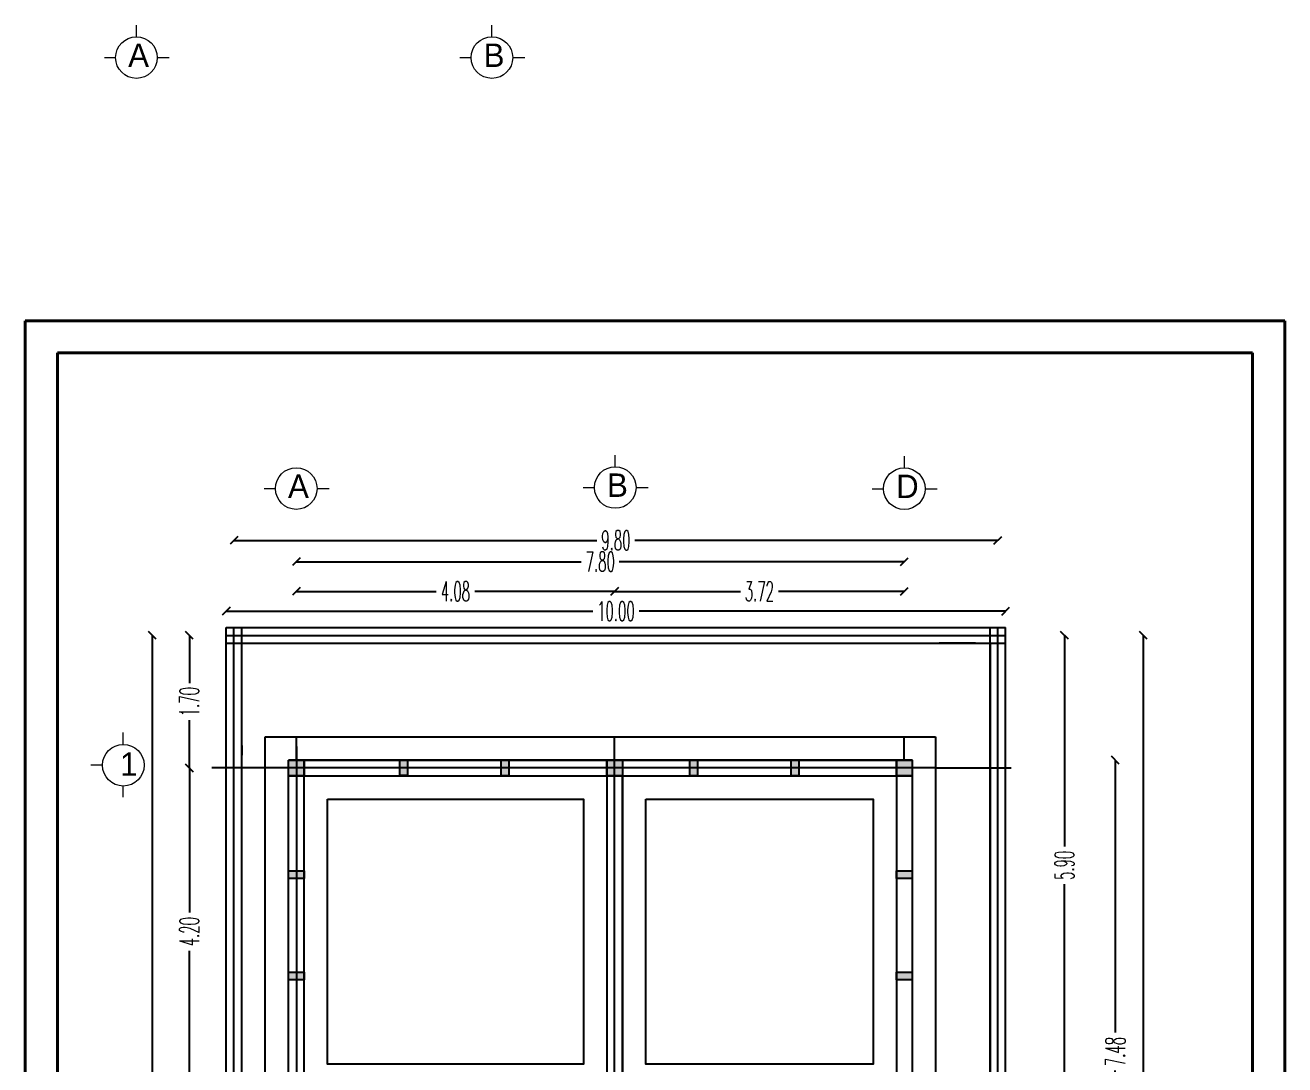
# Model space of a CAD drawing. Extents: x -110 to 3211, y -163 to 893.
# Drawn here: x 455.75 to 471.92, y 9.44 to 22.77 of the extents above; entities that cross this region are included whole.
import ezdxf

# ---------------------------------------------------------------- set-up
doc = ezdxf.new("R2010")
doc.units = 0
doc.header["$LTSCALE"] = 0.8
doc.header["$MEASUREMENT"] = 0
doc.linetypes.add('JIS_02_1.0', pattern=[2, 1, -1])
doc.layers.get('0').update_dxf_attribs({"color": 5, "linetype": 'CONTINUOUS'})
doc.layers.get('DEFPOINTS').update_dxf_attribs({"linetype": 'CONTINUOUS'})
doc.layers.add('Axe poteau & poutres', color=252, linetype='JIS_02_1.0', lineweight=13)
doc.layers.add('Menuiserie', color=30, linetype='CONTINUOUS', lineweight=13)
doc.layers.add('PIPE', color=50, linetype='CONTINUOUS')
doc.styles.add('AYMAN-S', font='romant.shx', dxfattribs={"width": 0.7, "height": 0.15})
doc.styles.add('AYMOONY', font='romant.shx', dxfattribs={"width": 0.5})
doc.dimstyles.new('AYMAN-SIT', dxfattribs={"dimtxt": 0.25, "dimasz": 0.08, "dimexe": 0.18, "dimexo": 0.06, "dimgap": 0.05, "dimtad": 0, "dimzin": 1, "dimdsep": 46, "dimtxsty": 'AYMAN-S', "dimblk1": 'OBLIQUE', "dimblk2": 'OBLIQUE', "dimsah": 1, "dimcen": 0.09, "dimse1": 1, "dimse2": 1, "dimclrd": 256, "dimclre": 256, "dimclrt": 200, "dimadec": 0, "dimazin": 0, "dimtfac": 1, "dimtdec": 4, "dimtix": 1, "dimtmove": 0, "dimatfit": 3, "dimldrblk": 'OBLIQUE', "dimfxl": 1, "dimtolj": 1, "dimtzin": 0, "dimarcsym": 0})

# ---------------------------------------------------------------- blocks, each defined once
blk = doc.blocks.new('_OBLIQUE')
at = {"color": 0, "linetype": 'ByBlock'}
blk.add_line((-0.5, -0.5), (0.5, 0.5), dxfattribs=at)
blk = doc.blocks.new('*D468')
at = {"layer": 'DEFPOINTS', "color": 0, "ltscale": 0.8, "transparency": 16777216}
for p in [(463.317, 15.509), (459.234, 13.344), (463.317, 13.344)]:
    blk.add_point(p, dxfattribs=at)
at = {"layer": 'PIPE', "color": 7, "lineweight": -2, "ltscale": 0.8, "transparency": 16777216}
for p, q in [((459.234, 15.509), (461.029, 15.509)), ((463.317, 15.509), (461.522, 15.509))]:
    blk.add_line(p, q, dxfattribs=at)
at = {"layer": 'PIPE', "color": 7, "lineweight": -2, "ltscale": 0.8, "transparency": 16777216, "xscale": 0.1, "yscale": 0.1, "zscale": 0.1, "rotation": 180}
blk.add_blockref('_OBLIQUE', (459.234, 15.509), dxfattribs=at)
at = {"layer": 'PIPE', "color": 7, "lineweight": -2, "ltscale": 0.8, "transparency": 16777216, "xscale": 0.1, "yscale": 0.1, "zscale": 0.1}
blk.add_blockref('_OBLIQUE', (463.317, 15.509), dxfattribs=at)
at = {"layer": 'PIPE', "color": 7, "ltscale": 0.8, "transparency": 16777216, "insert": (461.275, 15.509), "char_height": 0.25, "attachment_point": 5, "style": 'AYMOONY'}
blk.add_mtext('\\A1;4.08', dxfattribs=at)
blk = doc.blocks.new('*D469')
at = {"layer": 'DEFPOINTS', "color": 0, "ltscale": 0.8, "transparency": 16777216}
for p in [(467.034, 15.509), (463.317, 13.344), (467.034, 13.344)]:
    blk.add_point(p, dxfattribs=at)
at = {"layer": 'PIPE', "color": 7, "lineweight": -2, "ltscale": 0.8, "transparency": 16777216}
for p, q in [((463.317, 15.509), (464.932, 15.509)), ((467.034, 15.509), (465.419, 15.509))]:
    blk.add_line(p, q, dxfattribs=at)
at = {"layer": 'PIPE', "color": 7, "lineweight": -2, "ltscale": 0.8, "transparency": 16777216, "xscale": 0.1, "yscale": 0.1, "zscale": 0.1, "rotation": 180}
blk.add_blockref('_OBLIQUE', (463.317, 15.509), dxfattribs=at)
at = {"layer": 'PIPE', "color": 7, "lineweight": -2, "ltscale": 0.8, "transparency": 16777216, "xscale": 0.1, "yscale": 0.1, "zscale": 0.1}
blk.add_blockref('_OBLIQUE', (467.034, 15.509), dxfattribs=at)
at = {"layer": 'PIPE', "color": 7, "ltscale": 0.8, "transparency": 16777216, "insert": (465.175, 15.509), "char_height": 0.25, "attachment_point": 5, "style": 'AYMOONY'}
blk.add_mtext('\\A1;3.72', dxfattribs=at)
blk = doc.blocks.new('*D470')
at = {"layer": 'DEFPOINTS', "color": 0, "ltscale": 0.8, "transparency": 16777216}
for p in [(459.134, 13.244), (457.861, 9.044), (459.134, 9.044)]:
    blk.add_point(p, dxfattribs=at)
at = {"layer": 'PIPE', "color": 7, "lineweight": -2, "ltscale": 0.8, "transparency": 16777216}
for p, q in [((457.861, 13.244), (457.861, 11.391)), ((457.861, 9.044), (457.861, 10.898))]:
    blk.add_line(p, q, dxfattribs=at)
at = {"layer": 'PIPE', "color": 7, "lineweight": -2, "ltscale": 0.8, "transparency": 16777216, "xscale": 0.1, "yscale": 0.1, "zscale": 0.1}
for p, rotation in [((457.861, 13.244), 90), ((457.861, 9.044), 270)]:
    blk.add_blockref('_OBLIQUE', p, dxfattribs=dict(at, rotation=rotation))
at = {"layer": 'PIPE', "color": 7, "ltscale": 0.8, "transparency": 16777216, "insert": (457.861, 11.144), "char_height": 0.25, "attachment_point": 5, "rotation": 90, "style": 'AYMOONY'}
blk.add_mtext('\\A1;4.20', dxfattribs=at)
blk = doc.blocks.new('*D478')
at = {"layer": 'DEFPOINTS', "color": 0, "ltscale": 0.8, "transparency": 16777216}
for p in [(458.434, 14.944), (457.861, 13.244), (458.434, 13.244)]:
    blk.add_point(p, dxfattribs=at)
at = {"layer": 'PIPE', "color": 7, "lineweight": -2, "ltscale": 0.8, "transparency": 16777216}
for p, q in [((457.861, 14.944), (457.861, 14.332)), ((457.861, 13.244), (457.861, 13.857))]:
    blk.add_line(p, q, dxfattribs=at)
at = {"layer": 'PIPE', "color": 7, "lineweight": -2, "ltscale": 0.8, "transparency": 16777216, "xscale": 0.1, "yscale": 0.1, "zscale": 0.1}
for p, rotation in [((457.861, 14.944), 90), ((457.861, 13.244), 270)]:
    blk.add_blockref('_OBLIQUE', p, dxfattribs=dict(at, rotation=rotation))
at = {"layer": 'PIPE', "color": 7, "ltscale": 0.8, "transparency": 16777216, "insert": (457.861, 14.094), "char_height": 0.25, "attachment_point": 5, "rotation": 90, "style": 'AYMOONY'}
blk.add_mtext('\\A1;1.70', dxfattribs=at)
blk = doc.blocks.new('*D479')
at = {"layer": 'DEFPOINTS', "color": 0, "ltscale": 0.8, "transparency": 16777216}
for p in [(458.434, 14.944), (457.385, -0.856), (458.434, -0.856)]:
    blk.add_point(p, dxfattribs=at)
at = {"layer": 'PIPE', "color": 7, "lineweight": -2, "ltscale": 0.8, "transparency": 16777216}
for p, q in [((457.385, 14.944), (457.385, 7.341)), ((457.385, -0.856), (457.385, 6.747))]:
    blk.add_line(p, q, dxfattribs=at)
at = {"layer": 'PIPE', "color": 7, "lineweight": -2, "ltscale": 0.8, "transparency": 16777216, "xscale": 0.1, "yscale": 0.1, "zscale": 0.1}
for p, rotation in [((457.385, 14.944), 90), ((457.385, -0.856), 270)]:
    blk.add_blockref('_OBLIQUE', p, dxfattribs=dict(at, rotation=rotation))
at = {"layer": 'PIPE', "color": 7, "ltscale": 0.8, "transparency": 16777216, "insert": (457.385, 7.044), "char_height": 0.25, "attachment_point": 5, "rotation": 90, "style": 'AYMOONY'}
blk.add_mtext('\\A1;15.80', dxfattribs=at)
blk = doc.blocks.new('*D480')
at = {"layer": 'DEFPOINTS', "color": 0, "ltscale": 0.8, "transparency": 16777216}
for p in [(468.234, 14.944), (468.234, -0.856), (470.101, -0.856)]:
    blk.add_point(p, dxfattribs=at)
at = {"layer": 'PIPE', "color": 7, "lineweight": -2, "ltscale": 0.8, "transparency": 16777216}
for p, q in [((470.101, 14.944), (470.101, 7.341)), ((470.101, -0.856), (470.101, 6.747))]:
    blk.add_line(p, q, dxfattribs=at)
at = {"layer": 'PIPE', "color": 7, "lineweight": -2, "ltscale": 0.8, "transparency": 16777216, "xscale": 0.1, "yscale": 0.1, "zscale": 0.1}
for p, rotation in [((470.101, 14.944), 90), ((470.101, -0.856), 270)]:
    blk.add_blockref('_OBLIQUE', p, dxfattribs=dict(at, rotation=rotation))
at = {"layer": 'PIPE', "color": 7, "ltscale": 0.8, "transparency": 16777216, "insert": (470.101, 7.044), "char_height": 0.25, "attachment_point": 5, "rotation": 90, "style": 'AYMOONY'}
blk.add_mtext('\\A1;15.80', dxfattribs=at)
blk = doc.blocks.new('*D481')
at = {"layer": 'DEFPOINTS', "color": 0, "ltscale": 0.8, "transparency": 16777216}
for p in [(468.234, 14.944), (469.089, 14.944), (468.234, 9.044)]:
    blk.add_point(p, dxfattribs=at)
at = {"layer": 'PIPE', "color": 7, "lineweight": -2, "ltscale": 0.8, "transparency": 16777216}
for p, q in [((469.089, 14.944), (469.089, 12.238)), ((469.089, 9.044), (469.089, 11.751))]:
    blk.add_line(p, q, dxfattribs=at)
at = {"layer": 'PIPE', "color": 7, "lineweight": -2, "ltscale": 0.8, "transparency": 16777216, "xscale": 0.1, "yscale": 0.1, "zscale": 0.1}
for p, rotation in [((469.089, 14.944), 90), ((469.089, 9.044), 270)]:
    blk.add_blockref('_OBLIQUE', p, dxfattribs=dict(at, rotation=rotation))
at = {"layer": 'PIPE', "color": 7, "ltscale": 0.8, "transparency": 16777216, "insert": (469.089, 11.994), "char_height": 0.25, "attachment_point": 5, "rotation": 90, "style": 'AYMOONY'}
blk.add_mtext('\\A1;5.90', dxfattribs=at)
blk = doc.blocks.new('*D482')
at = {"layer": 'DEFPOINTS', "color": 0, "ltscale": 0.8, "transparency": 16777216}
for p in [(468.234, 16.163), (458.434, 13.244), (468.234, 13.244)]:
    blk.add_point(p, dxfattribs=at)
at = {"layer": 'PIPE', "color": 7, "lineweight": -2, "ltscale": 0.8, "transparency": 16777216}
for p, q in [((458.434, 16.163), (463.09, 16.163)), ((468.234, 16.163), (463.577, 16.163))]:
    blk.add_line(p, q, dxfattribs=at)
at = {"layer": 'PIPE', "color": 7, "lineweight": -2, "ltscale": 0.8, "transparency": 16777216, "xscale": 0.1, "yscale": 0.1, "zscale": 0.1, "rotation": 180}
blk.add_blockref('_OBLIQUE', (458.434, 16.163), dxfattribs=at)
at = {"layer": 'PIPE', "color": 7, "lineweight": -2, "ltscale": 0.8, "transparency": 16777216, "xscale": 0.1, "yscale": 0.1, "zscale": 0.1}
blk.add_blockref('_OBLIQUE', (468.234, 16.163), dxfattribs=at)
at = {"layer": 'PIPE', "color": 7, "ltscale": 0.8, "transparency": 16777216, "insert": (463.334, 16.163), "char_height": 0.25, "attachment_point": 5, "style": 'AYMOONY'}
blk.add_mtext('\\A1;9.80', dxfattribs=at)
blk = doc.blocks.new('*D487')
at = {"layer": 'DEFPOINTS', "color": 0, "ltscale": 0.8, "transparency": 16777216}
for p in [(467.034, 15.889), (459.234, 13.354), (467.034, 13.344)]:
    blk.add_point(p, dxfattribs=at)
at = {"layer": 'PIPE', "color": 7, "lineweight": -2, "ltscale": 0.8, "transparency": 16777216}
for p, q in [((459.234, 15.889), (462.89, 15.889)), ((467.034, 15.889), (463.377, 15.889))]:
    blk.add_line(p, q, dxfattribs=at)
at = {"layer": 'PIPE', "color": 7, "lineweight": -2, "ltscale": 0.8, "transparency": 16777216, "xscale": 0.1, "yscale": 0.1, "zscale": 0.1, "rotation": 180}
blk.add_blockref('_OBLIQUE', (459.234, 15.889), dxfattribs=at)
at = {"layer": 'PIPE', "color": 7, "lineweight": -2, "ltscale": 0.8, "transparency": 16777216, "xscale": 0.1, "yscale": 0.1, "zscale": 0.1}
blk.add_blockref('_OBLIQUE', (467.034, 15.889), dxfattribs=at)
at = {"layer": 'PIPE', "color": 7, "ltscale": 0.8, "transparency": 16777216, "insert": (463.134, 15.889), "char_height": 0.25, "attachment_point": 5, "style": 'AYMOONY'}
blk.add_mtext('\\A1;7.80', dxfattribs=at)
blk = doc.blocks.new('*D491')
at = {"layer": 'DEFPOINTS', "color": 0, "ltscale": 0.8, "transparency": 16777216}
for p in [(467.134, 13.344), (469.741, 13.344), (467.134, 5.868)]:
    blk.add_point(p, dxfattribs=at)
at = {"layer": 'PIPE', "color": 7, "lineweight": -2, "ltscale": 0.8, "transparency": 16777216}
for p, q in [((469.741, 13.344), (469.741, 9.85)), ((469.741, 5.868), (469.741, 9.363))]:
    blk.add_line(p, q, dxfattribs=at)
at = {"layer": 'PIPE', "color": 7, "lineweight": -2, "ltscale": 0.8, "transparency": 16777216, "xscale": 0.1, "yscale": 0.1, "zscale": 0.1}
for p, rotation in [((469.741, 13.344), 90), ((469.741, 5.868), 270)]:
    blk.add_blockref('_OBLIQUE', p, dxfattribs=dict(at, rotation=rotation))
at = {"layer": 'PIPE', "color": 7, "ltscale": 0.8, "transparency": 16777216, "insert": (469.741, 9.606), "char_height": 0.25, "attachment_point": 5, "rotation": 90, "style": 'AYMOONY'}
blk.add_mtext('\\A1;7.48', dxfattribs=at)
blk = doc.blocks.new('*D492')
at = {"layer": 'DEFPOINTS', "color": 0, "ltscale": 0.8, "transparency": 16777216}
for p in [(468.334, 15.255), (458.334, 15.044), (468.334, 15.044)]:
    blk.add_point(p, dxfattribs=at)
at = {"layer": 'PIPE', "color": 7, "lineweight": -2, "ltscale": 0.8, "transparency": 16777216}
for p, q in [((458.334, 15.255), (463.037, 15.255)), ((468.334, 15.255), (463.631, 15.255))]:
    blk.add_line(p, q, dxfattribs=at)
at = {"layer": 'PIPE', "color": 7, "lineweight": -2, "ltscale": 0.8, "transparency": 16777216, "xscale": 0.1, "yscale": 0.1, "zscale": 0.1, "rotation": 180}
blk.add_blockref('_OBLIQUE', (458.334, 15.255), dxfattribs=at)
at = {"layer": 'PIPE', "color": 7, "lineweight": -2, "ltscale": 0.8, "transparency": 16777216, "xscale": 0.1, "yscale": 0.1, "zscale": 0.1}
blk.add_blockref('_OBLIQUE', (468.334, 15.255), dxfattribs=at)
at = {"layer": 'PIPE', "color": 7, "ltscale": 0.8, "transparency": 16777216, "insert": (463.334, 15.255), "char_height": 0.25, "attachment_point": 5, "style": 'AYMOONY'}
blk.add_mtext('\\A1;10.00', dxfattribs=at)

msp = doc.modelspace()

# ---------------------------------------------------------------- hatches: boundary and pattern name
at = {"layer": 'PIPE', "ltscale": 0.8}
h = msp.add_hatch(color=256, dxfattribs=at)
h.dxf.hatch_style = 1
h.paths.add_polyline_path([(459.334, 13.344), (459.134, 13.344), (459.134, 13.144), (459.334, 13.144)])
h.paths.add_polyline_path([(460.661, 13.344), (460.561, 13.344), (460.561, 13.145), (460.661, 13.145)])
h.paths.add_polyline_path([(461.961, 13.344), (461.861, 13.344), (461.861, 13.144), (461.961, 13.144)])
h.paths.add_polyline_path([(463.417, 13.344), (463.217, 13.344), (463.217, 13.144), (463.417, 13.144)])
h.paths.add_polyline_path([(464.382, 13.344), (464.282, 13.344), (464.282, 13.144), (464.382, 13.144)])
h.paths.add_polyline_path([(465.682, 13.344), (465.582, 13.344), (465.582, 13.144), (465.682, 13.144)])
h.paths.add_polyline_path([(467.134, 13.344), (466.934, 13.344), (466.934, 13.144), (467.134, 13.144)])
h.paths.add_polyline_path([(467.134, 11.924), (466.934, 11.924), (466.934, 11.824), (467.134, 11.824)])
h.paths.add_polyline_path([(467.134, 10.624), (466.934, 10.624), (466.934, 10.524), (467.134, 10.524)])
h.paths.add_polyline_path([(467.134, 9.144), (466.934, 9.144), (466.934, 8.944), (467.134, 8.944)])
h = msp.add_hatch(color=256, dxfattribs=at)
h.dxf.hatch_style = 1
h.paths.add_polyline_path([(459.334, 10.624), (459.134, 10.624), (459.134, 10.524), (459.334, 10.524)])
h.paths.add_polyline_path([(459.334, 11.924), (459.134, 11.924), (459.134, 11.824), (459.334, 11.824)])
h.paths.add_polyline_path([(463.417, 9.144), (463.217, 9.144), (463.217, 8.894), (463.417, 8.894)])
h.paths.add_polyline_path([(465.729, 9.144), (465.629, 9.144), (465.629, 8.944), (465.729, 8.944)])
h.paths.add_polyline_path([(467.134, 6.818), (466.934, 6.818), (466.934, 6.718), (467.134, 6.718)])
h.paths.add_polyline_path([(463.417, 8.096), (463.217, 8.096), (463.217, 7.996), (463.417, 7.996)])
h.paths.add_polyline_path([(459.334, 7.568), (459.134, 7.568), (459.134, 7.468), (459.334, 7.468)])
h.paths.add_polyline_path([(459.334, 6.268), (459.134, 6.268), (459.134, 6.168), (459.334, 6.168)])
h.paths.add_polyline_path([(463.417, 4.763), (463.217, 4.763), (463.217, 4.563), (463.417, 4.563)])
h.paths.add_polyline_path([(463.417, 4.563), (463.217, 4.563), (463.217, 4.513), (463.417, 4.513)])
h.paths.add_polyline_path([(465.037, 4.82), (464.837, 4.82), (464.837, 4.72), (465.037, 4.72)])
h.paths.add_polyline_path([(465.037, 5.868), (464.837, 5.868), (464.837, 5.668), (465.037, 5.668)])
h.paths.add_polyline_path([(465.037, 5.668), (464.837, 5.668), (464.837, 5.618), (465.037, 5.618)])
h.paths.add_polyline_path([(467.134, 5.868), (466.934, 5.868), (466.934, 5.668), (467.134, 5.668)])
h.paths.add_polyline_path([(467.134, 5.918), (466.934, 5.918), (466.934, 5.868), (467.134, 5.868)])
h.paths.add_polyline_path([(467.534, 5.128), (467.334, 5.128), (467.334, 5.028), (467.534, 5.028)])
h.paths.add_polyline_path([(467.534, 4.428), (467.334, 4.428), (467.334, 4.328), (467.534, 4.328)])
h.paths.add_polyline_path([(467.534, 3.819), (467.334, 3.819), (467.334, 3.619), (467.534, 3.619)])
h.paths.add_polyline_path([(465.037, 3.819), (464.837, 3.819), (464.837, 3.619), (465.037, 3.619)])
h.paths.add_polyline_path([(465.037, 2.771), (464.837, 2.771), (464.837, 2.671), (465.037, 2.671)])
h.paths.add_polyline_path([(465.037, 1.743), (464.837, 1.743), (464.837, 1.543), (465.037, 1.543)])
h.paths.add_polyline_path([(467.534, 1.743), (467.334, 1.743), (467.334, 1.543), (467.534, 1.543)])
h.paths.add_polyline_path([(467.534, 2.397), (467.334, 2.397), (467.334, 2.297), (467.534, 2.297)])
h.paths.add_polyline_path([(467.534, 3.097), (467.334, 3.097), (467.334, 2.997), (467.534, 2.997)])
h.paths.add_polyline_path([(463.417, 3.714), (463.217, 3.714), (463.217, 3.614), (463.417, 3.614)])
h.paths.add_polyline_path([(461.143, 1.444), (461.043, 1.444), (461.043, 1.245), (461.143, 1.245)])
h.paths.add_polyline_path([(462.443, 1.444), (462.343, 1.444), (462.343, 1.244), (462.443, 1.244)])
h.paths.add_polyline_path([(463.417, 1.444), (463.217, 1.444), (463.217, 1.244), (463.417, 1.244)])
h.paths.add_polyline_path([(458.534, 1.444), (458.334, 1.444), (458.334, 1.244), (458.534, 1.244)])
h.paths.add_polyline_path([(459.334, 1.444), (459.134, 1.444), (459.134, 1.244), (459.334, 1.244)])
h.paths.add_polyline_path([(458.534, -0.756), (458.334, -0.756), (458.334, -0.956), (458.534, -0.956)])
h.paths.add_polyline_path([(463.417, -0.756), (463.217, -0.756), (463.217, -0.956), (463.417, -0.956)])
h.paths.add_polyline_path([(463.517, -0.006), (463.217, -0.006), (463.217, -0.206), (463.517, -0.206)])
h.paths.add_polyline_path([(465.037, -0.006), (464.737, -0.006), (464.737, -0.206), (465.037, -0.206)])
h.paths.add_polyline_path([(465.037, 0.695), (464.837, 0.695), (464.837, 0.595), (465.037, 0.595)])
h.paths.add_polyline_path([(465.037, -0.756), (464.837, -0.756), (464.837, -0.956), (465.037, -0.956)])
h.paths.add_polyline_path([(467.534, -0.756), (467.334, -0.756), (467.334, -0.956), (467.534, -0.956)])
h.paths.add_polyline_path([(467.534, -0.009), (467.334, -0.009), (467.334, -0.109), (467.534, -0.109)])
h.paths.add_polyline_path([(467.534, 0.691), (467.334, 0.691), (467.334, 0.591), (467.534, 0.591)])

# ---------------------------------------------------------------- linework, layer by layer
at = {"lineweight": 40}
for p, q in [((455.755, 18.98), (455.755, -5.564)), ((471.916, 18.98), (455.755, 18.98)), ((471.916, -5.564), (471.916, 18.98)), ((471.503, 18.567), (456.168, 18.567)), ((456.168, 18.567), (456.168, -5.15)), ((471.503, -5.15), (471.503, 18.567))]:
    msp.add_line(p, q, dxfattribs=at)
at = {"ltscale": 0.035}
for p, q in [((458.334, 15.044), (468.334, 15.044)), ((458.334, -0.956), (458.334, 15.044)), ((458.534, -0.956), (458.534, 15.044)), ((468.134, -0.956), (468.134, 15.044)), ((468.234, -0.956), (468.234, 15.044)), ((468.334, -0.956), (468.334, 15.044)), ((458.334, 14.944), (468.334, 14.944)), ((458.334, 14.844), (468.334, 14.844)), ((459.648, 14.844), (459.771, 14.844)), ((467.948, 14.844), (467.483, 14.844)), ((468.134, 13.73), (468.134, 13.607)), ((458.534, 13.53), (458.534, 13.407)), ((459.134, 1.244), (459.134, 13.344)), ((459.134, 7.644), (459.134, 13.344)), ((459.334, 7.644), (459.334, 13.344)), ((463.217, 13.344), (463.217, 4.535)), ((463.417, 13.344), (463.417, 4.485)), ((466.934, 13.344), (466.934, 5.668)), ((467.134, 13.344), (467.134, 5.668)), ((459.134, 13.144), (467.134, 13.144)), ((459.134, 13.144), (460.152, 13.144)), ((460.137, 13.144), (461.644, 13.144)), ((466.934, 12.759), (466.934, 11.568))]:
    msp.add_line(p, q, dxfattribs=at)
at = {"color": 1}
for p, q in [((458.834, 13.644), (467.434, 13.644)), ((458.834, 0.944), (458.834, 13.644)), ((467.434, 13.644), (467.434, 6.168))]:
    msp.add_line(p, q, dxfattribs=at)
at = {"color": 0}
msp.add_line((467.134, 13.344), (459.134, 13.344), dxfattribs=at)
for points in [[(458.534, 14.844), (468.134, 14.844), (468.134, -0.756), (464.837, -0.756)], [(463.417, -0.756), (458.581, -0.756), (458.534, -0.756), (458.534, 14.844)], [(463.417, -0.956), (458.334, -0.956), (458.334, 1.444), (459.134, 1.444), (459.134, 13.344)], [(459.134, 13.344), (467.134, 13.344), (467.134, 5.868), (467.534, 5.868), (467.534, -0.956), (464.837, -0.956)], [(459.334, 13.144), (463.217, 13.144), (463.217, 9.144), (459.334, 9.144), (459.334, 13.144)], [(463.417, 13.144), (466.934, 13.144), (466.934, 9.144), (463.417, 9.144), (463.417, 13.144)]]:
    msp.add_lwpolyline(points, dxfattribs=at)
at = {"color": 1}
for points in [[(460.561, 13.344), (460.661, 13.344), (460.661, 13.145), (460.561, 13.145)], [(461.861, 13.344), (461.961, 13.344), (461.961, 13.144), (461.861, 13.144)], [(464.282, 13.344), (464.382, 13.344), (464.382, 13.144), (464.282, 13.144)], [(465.582, 13.344), (465.682, 13.344), (465.682, 13.144), (465.582, 13.144)], [(459.134, 11.924), (459.334, 11.924), (459.334, 11.824), (459.134, 11.824)], [(466.934, 11.924), (467.134, 11.924), (467.134, 11.824), (466.934, 11.824)], [(459.134, 10.624), (459.334, 10.624), (459.334, 10.524), (459.134, 10.524)], [(466.934, 10.624), (467.134, 10.624), (467.134, 10.524), (466.934, 10.524)]]:
    msp.add_lwpolyline(points, close=True, dxfattribs=at)
at = {"color": 242, "true_color": 0xcd2027}
for points in [[(459.634, 12.844), (462.917, 12.844), (462.917, 9.444), (459.634, 9.444)], [(463.717, 12.844), (466.634, 12.844), (466.634, 9.444), (463.717, 9.444)]]:
    msp.add_lwpolyline(points, close=True, dxfattribs=at)
at = {"layer": 'Axe poteau & poutres', "color": 7, "linetype": 'ByBlock', "ltscale": 0.3}
for p, q in [((457.182, 22.623), (457.182, 22.772)), ((461.743, 22.623), (461.743, 22.772)), ((456.771, 22.356), (456.915, 22.356)), ((457.45, 22.356), (457.604, 22.356)), ((461.332, 22.356), (461.476, 22.356)), ((462.011, 22.356), (462.165, 22.356)), ((463.326, 17.108), (463.326, 17.257)), ((467.035, 17.094), (467.035, 17.242)), ((458.822, 16.828), (458.965, 16.828)), ((459.5, 16.828), (459.654, 16.828)), ((462.915, 16.841), (463.059, 16.841)), ((463.594, 16.841), (463.747, 16.841)), ((466.623, 16.826), (466.767, 16.826)), ((467.302, 16.826), (467.456, 16.826)), ((457.014, 13.546), (457.014, 13.7)), ((456.747, 13.279), (456.598, 13.279)), ((457.014, 12.868), (457.014, 13.012))]:
    msp.add_line(p, q, dxfattribs=at)
for centre in [(457.182, 22.356), (461.743, 22.356), (459.233, 16.828), (463.326, 16.841), (467.035, 16.826), (457.014, 13.279)]:
    msp.add_circle(centre, 0.267, dxfattribs=at)
at = {"layer": 'Menuiserie'}
for p, q in [((460.561, 13.144), (460.561, 13.344)), ((460.661, 13.144), (460.661, 13.344)), ((460.661, 13.145), (460.661, 13.334)), ((461.861, 13.144), (461.861, 13.344)), ((461.861, 13.145), (461.861, 13.334)), ((461.961, 13.144), (461.961, 13.344)), ((464.282, 13.144), (464.282, 13.344)), ((464.382, 13.144), (464.382, 13.344)), ((464.382, 13.145), (464.382, 13.334)), ((465.582, 13.144), (465.582, 13.344)), ((465.582, 13.145), (465.582, 13.334)), ((465.682, 13.144), (465.682, 13.344)), ((459.134, 11.924), (459.334, 11.924)), ((459.134, 11.824), (459.334, 11.824)), ((459.145, 11.824), (459.329, 11.824)), ((466.934, 11.924), (467.134, 11.924)), ((466.934, 11.824), (467.134, 11.824)), ((466.944, 11.824), (467.128, 11.824)), ((459.134, 10.624), (459.334, 10.624)), ((459.134, 10.524), (459.334, 10.524)), ((459.145, 10.624), (459.334, 10.624)), ((466.934, 10.624), (467.134, 10.624)), ((466.934, 10.524), (467.134, 10.524)), ((466.944, 10.624), (467.132, 10.624))]:
    msp.add_line(p, q, dxfattribs=at)
at = {"layer": 'PIPE', "ltscale": 0.8}
for p, q in [((458.434, -0.956), (458.434, 15.044)), ((459.234, 13.344), (459.234, 13.644)), ((463.317, -1.571), (463.317, 13.644)), ((467.034, 13.344), (467.034, 13.644)), ((459.234, 13.52), (459.234, -1.558)), ((467.434, 13.244), (458.15, 13.244)), ((467.434, 13.244), (468.407, 13.244))]:
    msp.add_line(p, q, dxfattribs=at)
for points in [[(459.134, 13.344), (459.334, 13.344), (459.334, 13.144), (459.134, 13.144)], [(463.217, 13.344), (463.417, 13.344), (463.417, 13.144), (463.217, 13.144)], [(466.934, 13.344), (467.134, 13.344), (467.134, 13.144), (466.934, 13.144)]]:
    msp.add_lwpolyline(points, close=True, dxfattribs=at)

# ---------------------------------------------------------------- texts
at = {"layer": 'Axe poteau & poutres', "color": 7, "linetype": 'ByBlock', "ltscale": 0.3, "char_height": 0.3, "width": 0.25992, "attachment_point": 7}
for s, insert in [('A', (457.076, 22.236)), ('B', (461.637, 22.236)), ('A', (459.127, 16.708)), ('B', (463.22, 16.721)), ('D', (466.929, 16.706)), ('1', (456.973, 13.144))]:
    msp.add_mtext(s, dxfattribs=dict(at, insert=insert))

# ---------------------------------------------------------------- dimensions: what is measured, and where the dimension line sits
at = {"layer": 'PIPE', "ltscale": 0.8}
for base, p1, p2, picture, middle in [((468.234, 16.163), (458.434, 13.244), (468.234, 13.244), '*D482', (463.334, 16.163)), ((467.034, 15.889), (459.234, 13.354), (467.034, 13.344), '*D487', (463.134, 15.889)), ((463.317, 15.509), (459.234, 13.344), (463.317, 13.344), '*D468', (461.275, 15.509)), ((467.034, 15.509), (463.317, 13.344), (467.034, 13.344), '*D469', (465.175, 15.509)), ((468.334, 15.255), (458.334, 15.044), (468.334, 15.044), '*D492', (463.334, 15.255))]:
    dim = msp.add_linear_dim(base=base, p1=p1, p2=p2, dimstyle='AYMAN-SIT', override={"dimasz": 0.1, "dimexe": 0.006, "dimtxsty": 'AYMOONY', "dimclrd": 7, "dimclrt": 7, "dimtdec": 2}, dxfattribs=at)
    dim.commit()
    dim.dimension.update_dxf_attribs({"geometry": picture, "text_midpoint": middle})
for base, p1, p2, picture, middle in [((457.385, -0.856), (458.434, 14.944), (458.434, -0.856), '*D479', (457.385, 7.044)), ((457.861, 13.244), (458.434, 14.944), (458.434, 13.244), '*D478', (457.861, 14.094)), ((470.101, -0.856), (468.234, 14.944), (468.234, -0.856), '*D480', (470.101, 7.044)), ((469.089, 14.944), (468.234, 9.044), (468.234, 14.944), '*D481', (469.089, 11.994)), ((457.861, 9.044), (459.134, 13.244), (459.134, 9.044), '*D470', (457.861, 11.144)), ((469.741, 13.344), (467.134, 5.868), (467.134, 13.344), '*D491', (469.741, 9.606))]:
    dim = msp.add_linear_dim(base=base, p1=p1, p2=p2, angle=90, dimstyle='AYMAN-SIT', override={"dimasz": 0.1, "dimexe": 0.006, "dimtxsty": 'AYMOONY', "dimclrd": 7, "dimclrt": 7, "dimtdec": 2}, dxfattribs=at)
    dim.commit()
    dim.dimension.update_dxf_attribs({"geometry": picture, "text_midpoint": middle})

doc.saveas('drawing.dxf')
